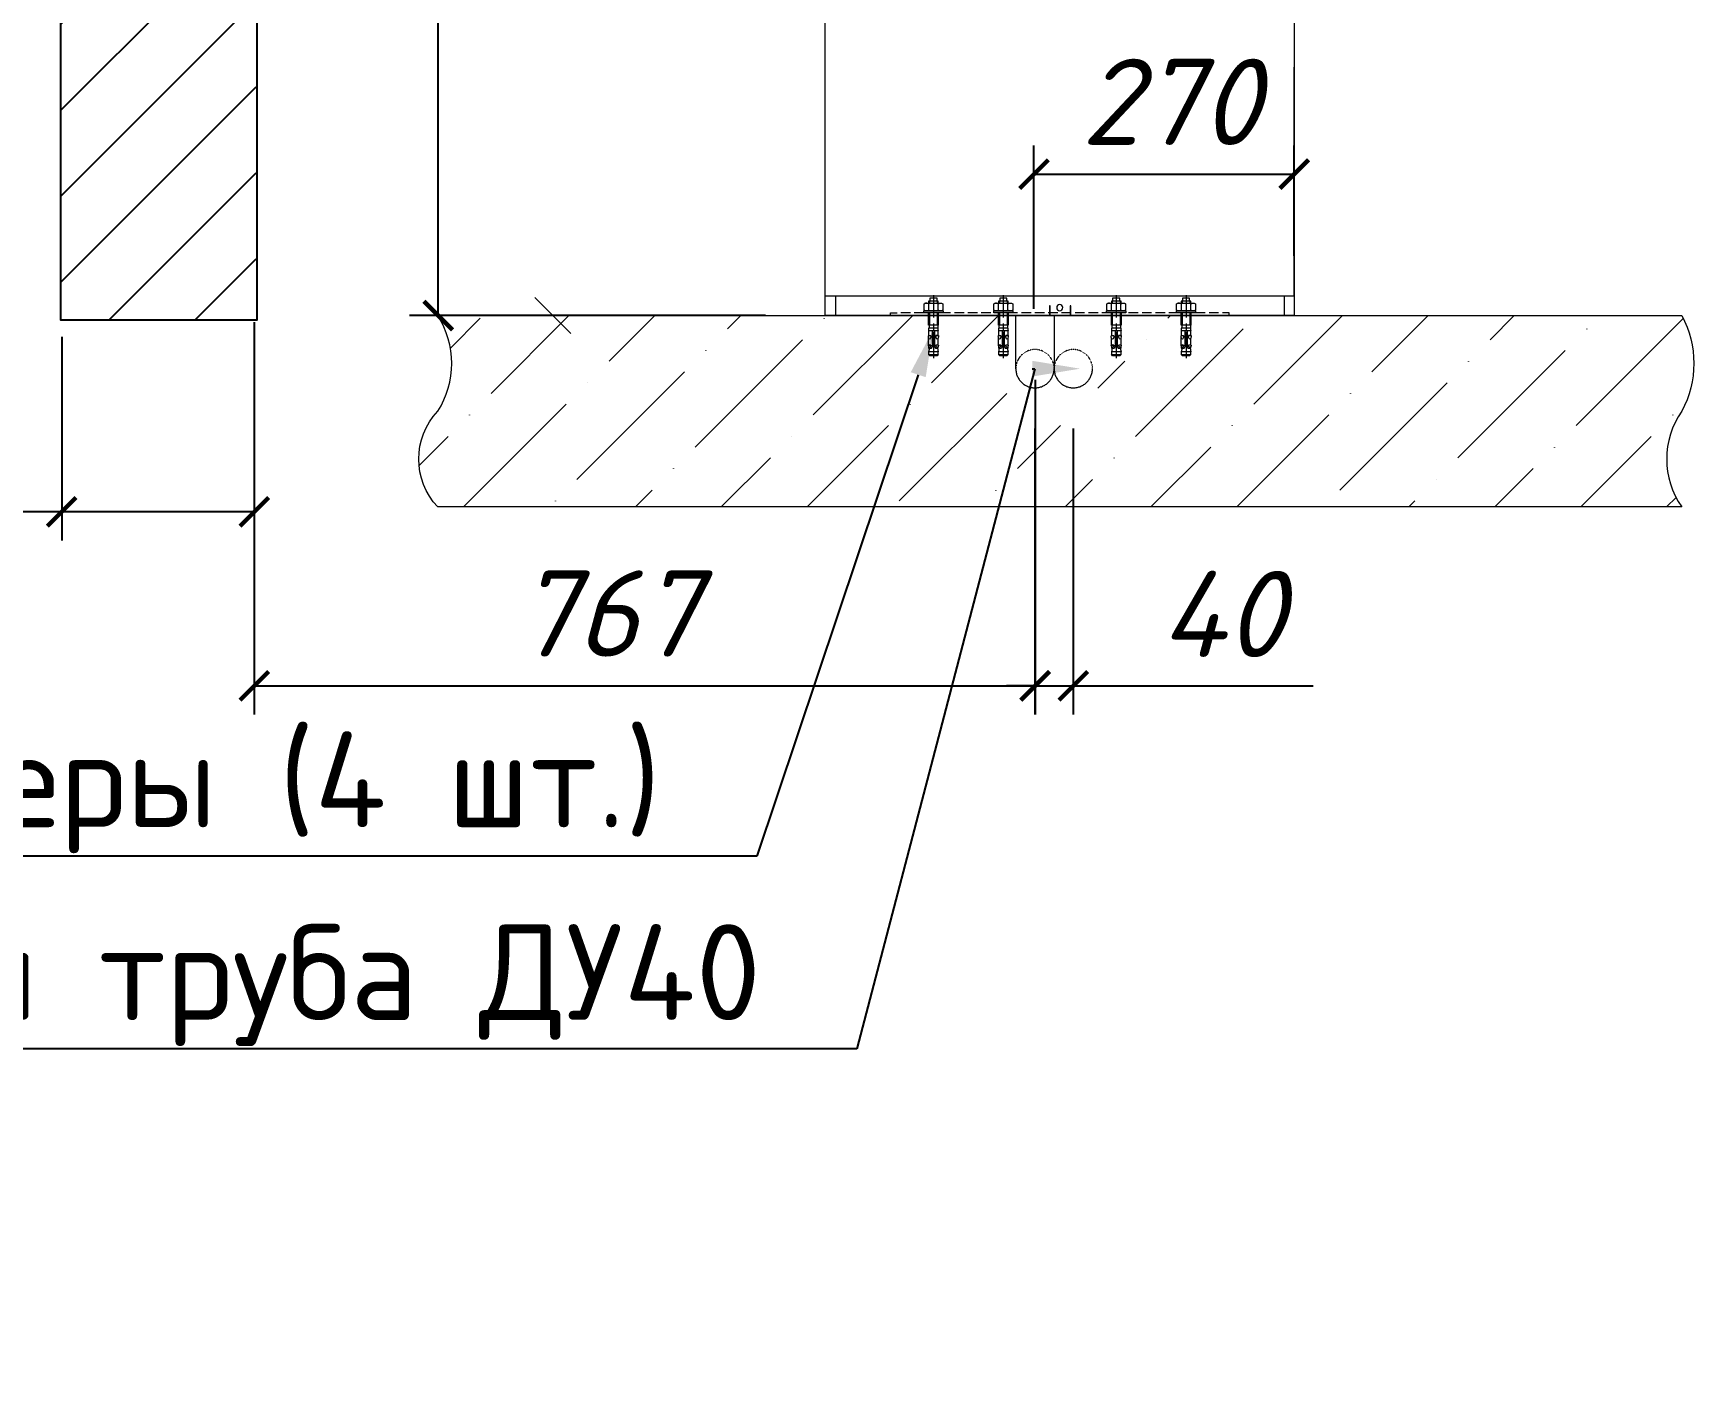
# Model space of a CAD drawing. Header units: millimetres. Extents: x 4247 to 622543, y -201358 to 142419.
# Drawn here: x 287646 to 289380, y -174363 to -172967 of the extents above; entities that cross this region are included whole.
import ezdxf
from ezdxf import colors
from ezdxf.entities.mleader import LeaderData, LeaderLine
from ezdxf.math import Vec2, Vec3

# ---------------------------------------------------------------- set-up
doc = ezdxf.new("R2010")
doc.units = ezdxf.units.MM
for name, pattern in [('0', [0]), ('ADSK_Линии сетки армирования', [450, 300, -150]), ('Штрих', [20.833333, 10.416667, -10.416667])]:
    doc.linetypes.add(name, pattern=pattern)
doc.layers.get('DEFPOINTS').update_dxf_attribs({"color": 252, "lineweight": 9})
doc.layers.add('_Турникеты ИСПП', color=254, linetype='Continuous')
doc.layers.add('PDF _Геометрия', color=7, linetype='Continuous')
doc.styles.add('ISOCPEUR', font='isocpeui.ttf')
doc.styles.add('KOSTY_STYLE', font='isocpeur.ttf')
doc.styles.get("Standard").update_dxf_attribs({"font": 'romans.shx'})
doc.dimstyles.new('ISO-25', dxfattribs={"dimtxt": 2.5, "dimasz": 2.5, "dimexe": 1.25, "dimexo": 0.625, "dimtad": 1, "dimtxsty": 'Standard', "dimcen": 2.5, "dimadec": 0, "dimazin": 0, "dimtfac": 1, "dimtmove": 0, "dimatfit": 3, "dimfxl": 1, "dimarcsym": 0})

# ---------------------------------------------------------------- blocks, each defined once
blk = doc.blocks.new('_ArchTick')
at = {"color": 0, "linetype": 'ByBlock', "const_width": 0.15}
blk.add_lwpolyline([(-0.5, -0.5), (0.5, 0.5)], dxfattribs=at)
blk = doc.blocks.new('*D615')
at = {"layer": '_Турникеты ИСПП', "color": 0, "lineweight": -2, "ltscale": 10, "transparency": 16777216}
for p, q in [((287877, -173268.9), (287877, -173496.9)), ((287675.9, -173284.2), (287675.9, -173496.9)), ((287675.9, -173466.9), (287209.6, -173466.9)), ((287877, -173466.9), (287675.9, -173466.9))]:
    blk.add_line(p, q, dxfattribs=at)
at = {"layer": 'DEFPOINTS', "color": 0, "ltscale": 10, "transparency": 16777216}
for p in [(287877, -173206.4), (287675.9, -173221.7), (287675.9, -173466.9)]:
    blk.add_point(p, dxfattribs=at)
at = {"layer": '_Турникеты ИСПП', "color": 0, "lineweight": -2, "ltscale": 10, "transparency": 16777216, "xscale": 30, "yscale": 30, "zscale": 30, "rotation": 180}
blk.add_blockref('_ArchTick', (287675.9, -173466.9), dxfattribs=at)
at = {"layer": '_Турникеты ИСПП', "color": 0, "lineweight": -2, "ltscale": 10, "transparency": 16777216, "xscale": 30, "yscale": 30, "zscale": 30}
blk.add_blockref('_ArchTick', (287877, -173466.9), dxfattribs=at)
at = {"layer": '_Турникеты ИСПП', "color": 0, "lineweight": 9, "ltscale": 10, "transparency": 16777216, "insert": (287335.2, -173391.9), "char_height": 90, "attachment_point": 5, "style": 'ISOCPEUR'}
blk.add_mtext('200', dxfattribs=at)
blk = doc.blocks.new('*D613')
at = {"layer": '_Турникеты ИСПП', "color": 0, "lineweight": -2, "ltscale": 10, "transparency": 16777216}
for p, q in [((288691.1, -173254.9), (288691.1, -173084.2)), ((288962.8, -173199.4), (288962.8, -173084.2)), ((288691.1, -173114.2), (288962.8, -173114.2))]:
    blk.add_line(p, q, dxfattribs=at)
at = {"layer": 'DEFPOINTS', "color": 0, "ltscale": 10, "transparency": 16777216}
for p in [(288962.8, -173114.2), (288962.8, -173261.9), (288691.1, -173317.4)]:
    blk.add_point(p, dxfattribs=at)
at = {"layer": '_Турникеты ИСПП', "color": 0, "lineweight": -2, "ltscale": 10, "transparency": 16777216, "xscale": 30, "yscale": 30, "zscale": 30, "rotation": 180}
blk.add_blockref('_ArchTick', (288691.1, -173114.2), dxfattribs=at)
at = {"layer": '_Турникеты ИСПП', "color": 0, "lineweight": -2, "ltscale": 10, "transparency": 16777216, "xscale": 30, "yscale": 30, "zscale": 30}
blk.add_blockref('_ArchTick', (288962.8, -173114.2), dxfattribs=at)
at = {"layer": '_Турникеты ИСПП', "color": 0, "lineweight": 9, "ltscale": 10, "transparency": 16777216, "insert": (288833.3, -173038.7), "char_height": 90, "attachment_point": 5, "style": 'ISOCPEUR'}
blk.add_mtext('270', dxfattribs=at)
blk = doc.blocks.new('*D612')
at = {"layer": '_Турникеты ИСПП', "color": 0, "lineweight": -2, "ltscale": 10, "transparency": 16777216}
for p, q in [((288545.4, -172222.7), (288039, -172222.7)), ((288069, -173261.9), (288069, -172222.7)), ((288410.7, -173261.9), (288039, -173261.9))]:
    blk.add_line(p, q, dxfattribs=at)
at = {"layer": 'DEFPOINTS', "color": 0, "ltscale": 10, "transparency": 16777216}
for p in [(288069, -172222.7), (288607.9, -172222.7), (288473.2, -173261.9)]:
    blk.add_point(p, dxfattribs=at)
at = {"layer": '_Турникеты ИСПП', "color": 0, "lineweight": -2, "ltscale": 10, "transparency": 16777216, "xscale": 30, "yscale": 30, "zscale": 30}
for p, rotation in [((288069, -172222.7), 90), ((288069, -173261.9), 270)]:
    blk.add_blockref('_ArchTick', p, dxfattribs=dict(at, rotation=rotation))
at = {"layer": '_Турникеты ИСПП', "color": 0, "lineweight": 9, "ltscale": 10, "transparency": 16777216, "insert": (287994, -172707.7), "char_height": 90, "attachment_point": 5, "rotation": 90, "style": 'ISOCPEUR'}
blk.add_mtext('1040', dxfattribs=at)
blk = doc.blocks.new('*D631')
at = {"layer": '_Турникеты ИСПП', "color": 0, "lineweight": -2, "ltscale": 10, "transparency": 16777216}
for p, q in [((287877, -173329.2), (287877, -173678.6)), ((288692.1, -173379.9), (288692.1, -173678.6)), ((287877, -173648.6), (288692.1, -173648.6))]:
    blk.add_line(p, q, dxfattribs=at)
at = {"layer": 'DEFPOINTS', "color": 0, "ltscale": 10, "transparency": 16777216}
for p in [(287877, -173266.7), (288692.1, -173317.4), (288692.1, -173648.6)]:
    blk.add_point(p, dxfattribs=at)
at = {"layer": '_Турникеты ИСПП', "color": 0, "lineweight": -2, "ltscale": 10, "transparency": 16777216, "xscale": 30, "yscale": 30, "zscale": 30, "rotation": 180}
blk.add_blockref('_ArchTick', (287877, -173648.6), dxfattribs=at)
at = {"layer": '_Турникеты ИСПП', "color": 0, "lineweight": -2, "ltscale": 10, "transparency": 16777216, "xscale": 30, "yscale": 30, "zscale": 30}
blk.add_blockref('_ArchTick', (288692.1, -173648.6), dxfattribs=at)
at = {"layer": '_Турникеты ИСПП', "color": 0, "lineweight": 9, "ltscale": 10, "transparency": 16777216, "insert": (288245, -173573), "char_height": 90, "attachment_point": 5, "style": 'ISOCPEUR'}
blk.add_mtext('767', dxfattribs=at)
blk = doc.blocks.new('*D632')
at = {"layer": '_Турникеты ИСПП', "color": 0, "lineweight": -2, "ltscale": 10, "transparency": 16777216}
for p, q in [((288692.4, -173329.2), (288692.4, -173678.6)), ((288732.1, -173379.9), (288732.1, -173678.6)), ((288692.4, -173648.6), (288662.4, -173648.6)), ((288692.4, -173648.6), (288732.1, -173648.6)), ((288732.1, -173648.6), (288982.5, -173648.6))]:
    blk.add_line(p, q, dxfattribs=at)
at = {"layer": 'DEFPOINTS', "color": 0, "ltscale": 10, "transparency": 16777216}
for p in [(288692.4, -173266.7), (288732.1, -173317.4), (288732.1, -173648.6)]:
    blk.add_point(p, dxfattribs=at)
at = {"layer": '_Турникеты ИСПП', "color": 0, "lineweight": -2, "ltscale": 10, "transparency": 16777216, "xscale": 30, "yscale": 30, "zscale": 30}
blk.add_blockref('_ArchTick', (288692.4, -173648.6), dxfattribs=at)
at = {"layer": '_Турникеты ИСПП', "color": 0, "lineweight": -2, "ltscale": 10, "transparency": 16777216, "xscale": 30, "yscale": 30, "zscale": 30, "rotation": 180}
blk.add_blockref('_ArchTick', (288732.1, -173648.6), dxfattribs=at)
at = {"layer": '_Турникеты ИСПП', "color": 0, "lineweight": 9, "ltscale": 10, "transparency": 16777216, "insert": (288887.3, -173573.6), "char_height": 90, "attachment_point": 5, "style": 'ISOCPEUR'}
blk.add_mtext('40', dxfattribs=at)

msp = doc.modelspace()

# ---------------------------------------------------------------- hatches: boundary and pattern name
at = {"transparency": 33554636}
h = msp.add_hatch(dxfattribs=at)
h.set_pattern_fill('ANSI31', color=0, scale=20)
h.set_pattern_definition([(45, (-322529.99, -233032.066), (-44.9012806, 44.9012806), [])])
h.paths.add_polyline_path([(287879.034, -170744.56), (287675.032, -170744.56), (287675.032, -173266.655), (287879.034, -173266.655)])

# ---------------------------------------------------------------- linework, layer by layer
msp.add_lwpolyline([(287675.032, -170744.292), (287879.564, -170744.292), (287879.564, -173266.655), (287675.032, -173266.655)], close=True)
at = {"color": 30, "linetype": 'ADSK_Линии сетки армирования', "lineweight": 9, "true_color": 0xf26722}
msp.add_lwpolyline([(288672.091, -173317.383), (288672.091, -173261.903), (288712.091, -173261.903), (288712.091, -173317.383)], dxfattribs=at)
at = {"color": 30, "linetype": 'Штрих', "lineweight": 9, "ltscale": 0.02, "true_color": 0xf26722}
for centre in [(288692.091, -173317.383), (288732.118, -173317.383)]:
    msp.add_arc(centre, 20, 0, 180, dxfattribs=at)
at = {"color": 30, "linetype": 'ADSK_Линии сетки армирования', "lineweight": 9, "true_color": 0xf26722}
for centre in [(288692.091, -173317.383), (288732.118, -173317.383)]:
    msp.add_arc(centre, 20, 180, 0, dxfattribs=at)
at = {"layer": 'PDF _Геометрия', "color": 7, "linetype": '0', "lineweight": 0}
for points in [[(288962.79, -172816.847), (288962.79, -173261.903), (288473.177, -173261.903), (288473.121, -173241.458), (288962.79, -173241.458)], [(288717.984, -173261.903), (288473.177, -173261.903), (288473.177, -172818.229)], [(288483.809, -173241.458), (288483.809, -173261.903)], [(288591.082, -173249.044), (288591.082, -173246.929), (288581.099, -173246.929), (288581.099, -173249.044)], [(288590.462, -173246.929), (288581.72, -173246.929)], [(288589.842, -173246.929), (288589.842, -173243.911), (288582.34, -173243.911), (288582.34, -173246.929)], [(288664.037, -173249.044), (288664.037, -173246.929), (288654.026, -173246.929), (288654.026, -173249.044)], [(288663.416, -173246.929), (288654.674, -173246.929)], [(288662.767, -173246.929), (288662.767, -173243.911), (288655.294, -173243.911), (288655.294, -173246.929)], [(288781.942, -173249.044), (288781.942, -173246.929), (288771.93, -173246.929), (288771.93, -173249.044)], [(288781.321, -173246.929), (288772.58, -173246.929)], [(288780.701, -173246.929), (288780.701, -173243.911), (288773.2, -173243.911), (288773.2, -173246.929)], [(288854.868, -173249.044), (288854.868, -173246.929), (288844.885, -173246.929), (288844.885, -173249.044)], [(288854.247, -173246.929), (288845.505, -173246.929)], [(288853.627, -173246.929), (288853.627, -173243.911), (288846.125, -173243.911), (288846.125, -173246.929)], [(288952.159, -173241.458), (288952.159, -173261.903)], [(288124.199, -173343.232), (288205.501, -173261.903)], [(288247.575, -173309.59), (288295.234, -173261.903)], [(288370.951, -173275.919), (288384.967, -173261.903)], [(288460.685, -173365.652), (288564.433, -173261.903)], [(288548.134, -173261.903), (288541.112, -173261.903), (288541.112, -173258.914), (288548.134, -173258.914)], [(288562.121, -173258.914), (288552.11, -173258.914)], [(288552.11, -173261.903), (288562.121, -173261.903)], [(288576.108, -173258.914), (288566.097, -173258.914)], [(288566.097, -173261.903), (288576.108, -173261.903)], [(288590.095, -173258.914), (288580.085, -173258.914)], [(288580.085, -173261.903), (288590.095, -173261.903)], [(288580.874, -173249.044), (288591.308, -173249.044)], [(288591.082, -173258.914), (288591.082, -173271.914), (288581.099, -173271.914), (288581.099, -173258.914)], [(288584.061, -173332.009), (288654.167, -173261.903)], [(288604.083, -173258.914), (288594.072, -173258.914)], [(288594.072, -173261.903), (288604.083, -173261.903)], [(288618.07, -173258.914), (288608.059, -173258.914)], [(288608.059, -173261.903), (288618.07, -173261.903)], [(288632.057, -173258.914), (288622.074, -173258.914)], [(288622.074, -173261.903), (288632.057, -173261.903)], [(288646.045, -173258.914), (288636.062, -173258.914)], [(288636.062, -173261.903), (288646.045, -173261.903)], [(288660.032, -173258.914), (288650.049, -173258.914)], [(288650.049, -173261.903), (288660.032, -173261.903)], [(288653.8, -173249.044), (288664.262, -173249.044)], [(288674.019, -173258.914), (288664.037, -173258.914), (288664.037, -173271.914), (288654.026, -173271.914), (288654.026, -173258.914)], [(288664.037, -173261.903), (288674.019, -173261.903)], [(288688.007, -173258.914), (288678.024, -173258.914)], [(288678.024, -173261.903), (288688.007, -173261.903)], [(288701.994, -173258.914), (288692.011, -173258.914)], [(288692.011, -173261.903), (288701.994, -173261.903)], [(288715.981, -173258.914), (288705.998, -173258.914)], [(288705.998, -173261.903), (288715.981, -173261.903)], [(288728.841, -173251.892), (288728.841, -173261.903), (288708.001, -173261.903), (288708.001, -173251.892)], [(288729.969, -173258.914), (288719.986, -173258.914)], [(288719.986, -173261.903), (288729.969, -173261.903)], [(288743.956, -173258.914), (288733.973, -173258.914)], [(288733.973, -173261.903), (288743.956, -173261.903)], [(288757.943, -173258.914), (288747.96, -173258.914)], [(288747.96, -173261.903), (288757.943, -173261.903)], [(288781.942, -173258.914), (288781.942, -173271.914), (288771.93, -173271.914), (288771.93, -173258.914), (288761.948, -173258.914)], [(288761.948, -173261.903), (288771.93, -173261.903)], [(288771.705, -173249.044), (288782.167, -173249.044)], [(288785.946, -173258.914), (288775.935, -173258.914)], [(288775.935, -173261.903), (288785.946, -173261.903)], [(288799.934, -173258.914), (288789.922, -173258.914)], [(288789.922, -173261.903), (288799.934, -173261.903)], [(288813.921, -173258.914), (288803.91, -173258.914)], [(288803.91, -173261.903), (288813.921, -173261.903)], [(288827.908, -173258.914), (288817.897, -173258.914)], [(288817.897, -173261.903), (288827.908, -173261.903)], [(288830.841, -173264.723), (288833.633, -173261.903)], [(288841.895, -173258.914), (288831.884, -173258.914)], [(288831.884, -173261.903), (288841.895, -173261.903)], [(288844.659, -173249.044), (288855.121, -173249.044)], [(288854.868, -173258.914), (288854.868, -173271.914), (288844.885, -173271.914), (288844.885, -173258.914)], [(288855.882, -173258.914), (288845.872, -173258.914)], [(288845.872, -173261.903), (288855.882, -173261.903)], [(288869.87, -173258.914), (288859.887, -173258.914)], [(288859.887, -173261.903), (288869.87, -173261.903)], [(288883.858, -173258.914), (288873.875, -173258.914)], [(288873.875, -173261.903), (288883.858, -173261.903)], [(288887.862, -173261.903), (288894.855, -173261.903), (288894.855, -173258.914), (288887.862, -173258.914)], [(288920.574, -173354.456), (289013.099, -173261.903)], [(289043.95, -173320.785), (289102.832, -173261.903)], [(289167.327, -173287.142), (289192.566, -173261.903)], [(288081.757, -173295.913), (288112.975, -173264.723)], [(288581.607, -173271.914), (288581.607, -173274.903)], [(288586.091, -173278.964), (288586.091, -173282.884), (288586.091, -173280.938), (288586.091, -173282.884)], [(288590.575, -173271.914), (288590.575, -173274.903)], [(288654.533, -173271.914), (288654.533, -173274.903)], [(288658.03, -173277.893), (288658.03, -173293.741)], [(288659.045, -173278.964), (288659.045, -173282.884), (288659.045, -173280.938), (288659.045, -173282.884)], [(288663.529, -173271.914), (288663.529, -173274.903)], [(288772.438, -173271.914), (288772.438, -173274.903)], [(288775.935, -173277.893), (288775.935, -173293.741)], [(288776.95, -173278.964), (288776.95, -173282.884), (288776.95, -173280.938), (288776.95, -173282.884)], [(288781.434, -173271.914), (288781.434, -173274.903)], [(288797.17, -173388.099), (288909.351, -173275.919)], [(288845.392, -173271.914), (288845.392, -173274.903)], [(288849.876, -173278.964), (288849.876, -173282.884), (288849.876, -173280.938), (288849.876, -173282.884)], [(288854.388, -173271.914), (288854.388, -173274.903)], [(289257.059, -173376.876), (289368.93, -173265.005)], [(288337.308, -173399.323), (288449.461, -173287.142)], [(288581.889, -173295.884), (288581.099, -173299.635)], [(288587.078, -173292.641), (288585.104, -173292.641)], [(288591.28, -173292.895), (288588.742, -173292.895)], [(288590.293, -173295.884), (288591.082, -173299.635)], [(288591.082, -173292.782), (288591.082, -173285.084)], [(288654.026, -173293.967), (288654.026, -173295.884), (288657.043, -173295.884)], [(288654.844, -173295.884), (288654.026, -173299.635)], [(288660.032, -173292.641), (288658.03, -173292.641)], [(288663.219, -173295.884), (288664.037, -173299.635)], [(288771.93, -173293.967), (288771.93, -173295.884), (288774.948, -173295.884)], [(288772.748, -173295.884), (288771.93, -173299.635)], [(288777.937, -173292.641), (288775.935, -173292.641)], [(288782.139, -173292.895), (288779.601, -173292.895)], [(288781.124, -173295.884), (288781.942, -173299.635)], [(288781.942, -173292.782), (288781.942, -173285.084)], [(288845.703, -173295.884), (288844.885, -173299.635)], [(288850.891, -173292.641), (288848.889, -173292.641)], [(288854.078, -173295.884), (288854.868, -173299.635)], [(289133.683, -173410.518), (289245.836, -173298.366)], [(288591.082, -173302.624), (288589.842, -173303.865), (288582.34, -173303.865), (288581.099, -173302.624), (288591.082, -173302.624), (288591.082, -173299.635), (288581.099, -173299.635), (288581.099, -173302.624)], [(288664.037, -173302.624), (288662.767, -173303.865), (288655.294, -173303.865), (288654.026, -173302.624), (288664.037, -173302.624), (288664.037, -173299.635), (288654.026, -173299.635), (288654.026, -173302.624)], [(288757.887, -173337.649), (288785.975, -173309.59)], [(288781.942, -173302.624), (288780.701, -173303.865), (288773.2, -173303.865), (288771.93, -173302.624), (288781.942, -173302.624), (288781.942, -173299.635), (288771.93, -173299.635), (288771.93, -173302.624)], [(288854.868, -173302.624), (288853.627, -173303.865), (288846.125, -173303.865), (288844.885, -173302.624), (288854.868, -173302.624), (288854.868, -173299.635), (288844.885, -173299.635), (288844.885, -173302.624)], [(288213.932, -173432.966), (288326.085, -173320.785)], [(289010.307, -173444.19), (289122.46, -173332.009)], [(288550.418, -173455.385), (288662.57, -173343.232)], [(288095.407, -173461.758), (288202.709, -173354.456)], [(288902.977, -173461.758), (288999.083, -173365.652)], [(288454.339, -173461.758), (288539.194, -173376.876)], [(288673.794, -173421.742), (288718.858, -173376.678)], [(288049.046, -173418.358), (288079.333, -173388.099)], [(288813.244, -173461.758), (288875.707, -173399.323)], [(289261.91, -173461.758), (289335.569, -173388.099)], [(288364.606, -173461.758), (288415.818, -173410.518)], [(288723.511, -173461.758), (288752.303, -173432.966)], [(289172.177, -173461.758), (289212.193, -173421.742)], [(288274.873, -173461.758), (288292.442, -173444.19)], [(289351.643, -173461.758), (289361.57, -173451.832)], [(289082.444, -173461.758), (289088.817, -173455.385)]]:
    msp.add_lwpolyline(points, dxfattribs=at)
at = {"layer": 'PDF _Геометрия', "color": 154, "linetype": '0', "lineweight": 15, "true_color": 0x0052a6}
msp.add_lwpolyline([(288962.79, -173241.458), (288962.79, -173002.574)], dxfattribs=at)
at = {"layer": 'PDF _Геометрия', "color": 154, "linetype": '0', "lineweight": 0, "true_color": 0x0052a6}
msp.add_lwpolyline([(288170.053, -173243.178), (288207.531, -173280.656)], dxfattribs=at)
at = {"layer": 'PDF _Геометрия', "color": 3, "linetype": '0', "lineweight": 0}
for points in [[(288582.03, -173246.929), (288582.03, -173249.044)], [(288590.152, -173246.929), (288590.152, -173249.044)], [(288654.984, -173246.929), (288654.984, -173249.044)], [(288663.078, -173246.929), (288663.078, -173249.044)], [(288772.889, -173246.929), (288772.889, -173249.044)], [(288781.011, -173246.929), (288781.011, -173249.044)], [(288845.815, -173246.929), (288845.815, -173249.044)], [(288853.937, -173246.929), (288853.937, -173249.044)], [(288582.03, -173258.914), (288582.03, -173271.914)], [(288590.152, -173258.914), (288590.152, -173271.914)], [(288654.984, -173258.914), (288654.984, -173271.914)], [(288663.078, -173258.914), (288663.078, -173271.914)], [(288772.889, -173258.914), (288772.889, -173271.914)], [(288781.011, -173258.914), (288781.011, -173271.914)], [(288845.815, -173258.914), (288845.815, -173271.914)], [(288853.937, -173258.914), (288853.937, -173271.914)]]:
    msp.add_lwpolyline(points, dxfattribs=at)
at = {"layer": 'PDF _Геометрия', "color": 1, "linetype": '0', "lineweight": 0}
for points in [[(288586.091, -173240.555), (288586.091, -173263.99)], [(288659.045, -173240.555), (288659.045, -173263.99)], [(288776.95, -173240.555), (288776.95, -173263.99)], [(288849.876, -173240.555), (288849.876, -173263.99)], [(288586.091, -173270.335), (288586.091, -173276.68)], [(288659.045, -173270.335), (288659.045, -173276.68)], [(288776.95, -173270.335), (288776.95, -173276.68)], [(288849.876, -173270.335), (288849.876, -173276.68)], [(288586.091, -173283.025), (288586.091, -173306.459)], [(288659.045, -173283.025), (288659.045, -173306.459)], [(288776.95, -173283.025), (288776.95, -173306.459)], [(288849.876, -173283.025), (288849.876, -173306.459)]]:
    msp.add_lwpolyline(points, dxfattribs=at)
at = {"layer": 'PDF _Геометрия', "color": 7, "linetype": '0', "lineweight": 0}
for points in [[(289367.464, -173461.758), (288068.504, -173461.758, -0.39700401), (288068.504, -173361.817, 0.29466396), (288068.504, -173261.903), (289367.464, -173261.903, -0.25105556), (289367.464, -173361.817, 0.31489595)], [(288717.984, -173250.397, 0.41445342), (288714.769, -173253.612, 0.41590696), (288717.984, -173256.855, 0.41590696), (288721.198, -173253.612, 0.41445342)], [(288591.337, -173282.884), (288588.657, -173282.884, -0.22102937)], [(288664.29, -173282.884), (288661.583, -173282.884, -0.21878076)], [(288782.196, -173282.884), (288779.488, -173282.884, -0.21879353)], [(288855.121, -173282.884), (288852.442, -173282.884, -0.22108615)]]:
    msp.add_lwpolyline(points, format="xyb", close=True, dxfattribs=at)
for points in [[(288576.108, -173257.024), (288596.102, -173257.024), (288596.102, -173258.886), (288576.108, -173258.886)], [(288595.905, -173249.805), (288595.905, -173256.291), (288594.579, -173257.024), (288577.603, -173257.024), (288576.277, -173256.291), (288576.277, -173249.805), (288577.603, -173249.044), (288594.579, -173249.044)], [(288649.034, -173257.024), (288669.028, -173257.024), (288669.028, -173258.886), (288649.034, -173258.886)], [(288668.831, -173249.805), (288668.831, -173256.291), (288667.534, -173257.024), (288650.529, -173257.024), (288649.232, -173256.291), (288649.232, -173249.805), (288650.529, -173249.044), (288667.534, -173249.044)], [(288707.267, -173251.892), (288707.267, -173261.903), (288708.001, -173261.903), (288708.001, -173251.892)], [(288728.841, -173251.892), (288728.841, -173261.903), (288729.546, -173261.903), (288729.574, -173251.892)], [(288766.939, -173257.024), (288786.933, -173257.024), (288786.933, -173258.886), (288766.939, -173258.886)], [(288786.735, -173249.805), (288786.735, -173256.291), (288785.438, -173257.024), (288768.433, -173257.024), (288767.136, -173256.291), (288767.136, -173249.805), (288768.433, -173249.044), (288785.438, -173249.044)], [(288839.893, -173257.024), (288859.887, -173257.024), (288859.887, -173258.886), (288839.893, -173258.886)], [(288859.69, -173249.805), (288859.69, -173256.291), (288858.364, -173257.024), (288841.388, -173257.024), (288840.063, -173256.291), (288840.063, -173249.805), (288841.388, -173249.044), (288858.364, -173249.044)], [(288471.908, -173264.723), (288471.908, -173265.005)], [(288581.099, -173274.903), (288581.099, -173277.639), (288591.082, -173277.639), (288591.082, -173274.903)], [(288582.594, -173277.639), (288582.594, -173277.921)], [(288582.594, -173277.639), (288582.594, -173277.921)], [(288586.091, -173277.949), (288586.091, -173278.231)], [(288589.588, -173277.639), (288589.588, -173277.921)], [(288589.588, -173277.639), (288589.588, -173277.921)], [(288654.026, -173274.903), (288654.026, -173277.639), (288664.037, -173277.639), (288664.037, -173274.903)], [(288655.549, -173277.639), (288655.549, -173277.921)], [(288655.549, -173277.639), (288655.549, -173277.921)], [(288659.045, -173277.949), (288659.045, -173278.231)], [(288662.542, -173277.639), (288662.542, -173277.921)], [(288662.542, -173277.639), (288662.542, -173277.921)], [(288771.93, -173274.903), (288771.93, -173277.639), (288781.942, -173277.639), (288781.942, -173274.903)], [(288773.453, -173277.639), (288773.453, -173277.921)], [(288773.453, -173277.639), (288773.453, -173277.921)], [(288776.95, -173277.949), (288776.95, -173278.231)], [(288780.447, -173277.639), (288780.447, -173277.921)], [(288780.447, -173277.639), (288780.447, -173277.921)], [(288844.885, -173274.903), (288844.885, -173277.639), (288854.868, -173277.639), (288854.868, -173274.903)], [(288846.379, -173277.639), (288846.379, -173277.921)], [(288846.379, -173277.639), (288846.379, -173277.921)], [(288849.876, -173277.949), (288849.876, -173278.231)], [(288853.373, -173277.639), (288853.373, -173277.921)], [(288853.373, -173277.639), (288853.373, -173277.921)], [(289268.283, -173275.919), (289268.283, -173276.201)], [(288348.532, -173298.366), (288348.532, -173298.648)], [(288582.538, -173282.941), (288582.538, -173283.222)], [(288586.091, -173283.871), (288586.091, -173284.153)], [(288590.349, -173282.884), (288590.349, -173283.166)], [(288655.464, -173282.941), (288655.464, -173283.222)], [(288659.045, -173283.871), (288659.045, -173284.153)], [(288663.275, -173282.884), (288663.275, -173283.166)], [(288773.369, -173282.941), (288773.369, -173283.222)], [(288776.95, -173283.871), (288776.95, -173284.153)], [(288781.18, -173282.884), (288781.18, -173283.166)], [(288808.394, -173287.142), (288808.394, -173287.424)], [(288846.323, -173282.941), (288846.323, -173283.222)], [(288849.876, -173283.871), (288849.876, -173284.153)], [(288854.134, -173282.884), (288854.134, -173283.166)], [(289144.879, -173309.59), (289144.879, -173309.872)], [(288225.128, -173332.009), (288225.128, -173332.291)], [(289021.502, -173343.232), (289021.502, -173343.515)], [(288101.752, -173365.652), (288101.752, -173365.934)], [(288561.642, -173354.456), (288561.642, -173354.738)], [(289358.016, -173365.652), (289358.016, -173365.934)], [(288898.126, -173376.876), (288898.126, -173377.157)], [(288438.265, -173388.099), (288438.265, -173388.381)], [(289234.612, -173399.323), (289234.612, -173399.605)], [(288774.75, -173410.518), (288774.75, -173410.8)], [(288314.861, -173421.742), (288314.861, -173422.024)], [(289111.236, -173432.966), (289111.236, -173433.248)], [(288651.374, -173444.19), (288651.374, -173444.471)], [(288191.485, -173455.385), (288191.485, -173455.667)]]:
    msp.add_lwpolyline(points, close=True, dxfattribs=at)
for points in [[(288576.869, -173256.601, 0.26961403), (288581.184, -173256.291), (288581.184, -173249.805, 0.26947878), (288576.869, -173249.467)], [(288595.312, -173256.601, -0.26961403), (288590.998, -173256.291), (288590.998, -173249.805, -0.26947877), (288595.312, -173249.467)], [(288649.796, -173256.601, 0.26786192), (288654.139, -173256.291), (288654.139, -173249.805, 0.26772932), (288649.796, -173249.467)], [(288668.267, -173256.601, -0.26787038), (288663.924, -173256.291), (288663.924, -173249.805, -0.26773845), (288668.267, -173249.467)], [(288767.7, -173256.601, 0.26787038), (288772.043, -173256.291), (288772.043, -173249.805, 0.26773845), (288767.7, -173249.467)], [(288786.172, -173256.601, -0.26996247), (288781.857, -173256.291), (288781.857, -173249.805, -0.26985395), (288786.172, -173249.467)], [(288840.655, -173256.601, 0.26961403), (288844.969, -173256.291), (288844.969, -173249.805, 0.26947878), (288840.655, -173249.467)], [(288859.126, -173256.601, -0.26787038), (288854.783, -173256.291), (288854.783, -173249.805, -0.26773845), (288859.126, -173249.467)], [(288591.082, -173282.771), (288591.082, -173277.893), (288581.099, -173277.893), (288581.099, -173282.828, -0.22108773), (288583.525, -173282.941), (288580.846, -173282.941)], [(288581.099, -173293.967), (288581.099, -173295.884), (288584.089, -173295.884, 0.11974979), (288585.104, -173293.741), (288585.104, -173277.893)], [(288587.078, -173277.893), (288587.078, -173293.741, 0.09597364), (288588.093, -173295.884), (288591.082, -173295.884), (288591.082, -173294.136)], [(288664.037, -173282.771), (288664.037, -173277.893), (288654.026, -173277.893), (288654.026, -173282.828, -0.22108772), (288656.479, -173282.941), (288653.8, -173282.941)], [(288660.032, -173277.893), (288660.032, -173293.741, 0.0883529), (288661.019, -173295.884), (288664.037, -173295.884), (288664.037, -173294.136)], [(288781.942, -173282.771), (288781.942, -173277.893), (288771.93, -173277.893), (288771.93, -173282.828, -0.22108772), (288774.384, -173282.941), (288771.705, -173282.941)], [(288777.937, -173277.893), (288777.937, -173293.741, 0.08835376), (288778.925, -173295.884), (288781.942, -173295.884), (288781.942, -173294.136)], [(288854.868, -173282.771), (288854.868, -173277.893), (288844.885, -173277.893), (288844.885, -173282.828, -0.22103095), (288847.31, -173282.941), (288844.631, -173282.941)], [(288844.885, -173293.967), (288844.885, -173295.884), (288847.874, -173295.884, 0.11974979), (288848.889, -173293.741), (288848.889, -173277.893)], [(288850.891, -173277.893), (288850.891, -173293.741, 0.08815511), (288851.878, -173295.884), (288854.868, -173295.884), (288854.868, -173294.136)], [(288580.958, -173292.923), (288583.469, -173292.923, 0.28644411), (288581.099, -173292.839), (288581.099, -173284.914)], [(288653.884, -173292.923), (288656.422, -173292.923, 0.28333585), (288654.026, -173292.839), (288654.026, -173284.914)], [(288664.205, -173292.895), (288661.696, -173292.895, -0.30339546), (288664.037, -173292.782), (288664.037, -173285.084)], [(288771.79, -173292.923), (288774.328, -173292.923, 0.28333585), (288771.93, -173292.839), (288771.93, -173284.914)], [(288844.744, -173292.923), (288847.254, -173292.923, 0.28644411), (288844.885, -173292.839), (288844.885, -173284.914)], [(288855.065, -173292.895), (288852.555, -173292.895, -0.30331264), (288854.868, -173292.782), (288854.868, -173285.084)]]:
    msp.add_lwpolyline(points, format="xyb", dxfattribs=at)
at = {"layer": 'PDF _Геометрия', "color": 3, "linetype": '0', "lineweight": 0}
for points in [[(288591.082, -173277.639), (288591.082, -173277.921)], [(288664.037, -173277.639), (288664.037, -173277.921)], [(288781.942, -173277.639), (288781.942, -173277.921)], [(288854.868, -173277.639), (288854.868, -173277.921)]]:
    msp.add_lwpolyline(points, close=True, dxfattribs=at)
at = {"layer": 'PDF _Геометрия', "color": 7, "linetype": '0', "lineweight": 0}
for centre, radius, start, end in [((288586.091, -173265.233), 16.189, 72.356879, 107.643121), ((288586.091, -173240.398), 16.634, 252.842984, 287.157016), ((288659.031, -173265.142), 16.099, 72.306787, 107.693213), ((288659.031, -173240.491), 16.54, 252.79423, 287.20577), ((288776.95, -173265.233), 16.189, 72.356799, 107.643201), ((288776.95, -173240.398), 16.634, 252.842906, 287.157094), ((288849.876, -173265.233), 16.189, 72.356879, 107.643121), ((288849.876, -173240.398), 16.634, 252.842984, 287.157016)]:
    msp.add_arc(centre, radius, start, end, dxfattribs=at)
for points in [[(288580.846, -173282.969), (288580.846, -173282.941), (288580.846, -173282.941), (288580.846, -173282.941)], [(288582.256, -173286.522), (288581.495, -173286.522), (288580.874, -173284.943), (288580.846, -173282.969)], [(288580.958, -173292.952), (288580.958, -173292.952), (288580.958, -173292.952), (288580.958, -173292.923)], [(288582.256, -173295.236), (288581.551, -173295.236), (288580.958, -173294.221), (288580.958, -173292.952)], [(288583.525, -173282.941), (288583.553, -173284.914), (288582.989, -173286.522), (288582.256, -173286.522)], [(288583.469, -173292.923), (288583.497, -173294.192), (288582.933, -173295.208), (288582.256, -173295.236)], [(288588.657, -173282.912), (288588.657, -173282.912), (288588.657, -173282.912), (288588.657, -173282.884)], [(288590.039, -173286.466), (288589.306, -173286.494), (288588.685, -173284.886), (288588.657, -173282.912)], [(288588.742, -173292.895), (288589.531, -173292.388), (288590.519, -173292.388), (288591.28, -173292.895)], [(288590.039, -173295.179), (288589.362, -173295.179), (288588.77, -173294.164), (288588.742, -173292.895)], [(288591.337, -173282.884), (288591.365, -173284.858), (288590.8, -173286.466), (288590.039, -173286.466)], [(288591.28, -173292.895), (288591.28, -173294.136), (288590.744, -173295.179), (288590.039, -173295.179)], [(288653.8, -173282.969), (288653.8, -173282.941), (288653.8, -173282.941), (288653.8, -173282.941)], [(288655.182, -173286.522), (288654.448, -173286.522), (288653.828, -173284.943), (288653.8, -173282.969)], [(288653.884, -173292.952), (288653.884, -173292.952), (288653.884, -173292.952), (288653.884, -173292.923)], [(288655.182, -173295.236), (288654.505, -173295.236), (288653.913, -173294.221), (288653.884, -173292.952)], [(288656.479, -173282.941), (288656.507, -173284.914), (288655.915, -173286.522), (288655.182, -173286.522)], [(288656.422, -173292.923), (288656.422, -173294.192), (288655.887, -173295.208), (288655.182, -173295.236)], [(288658.03, -173293.741), (288657.889, -173294.531), (288657.522, -173295.264), (288657.043, -173295.884)], [(288661.583, -173282.912), (288661.583, -173282.912), (288661.583, -173282.912), (288661.583, -173282.884)], [(288662.993, -173286.466), (288662.26, -173286.494), (288661.611, -173284.886), (288661.583, -173282.912)], [(288662.993, -173295.179), (288662.288, -173295.179), (288661.724, -173294.164), (288661.696, -173292.895)], [(288664.29, -173282.884), (288664.318, -173284.858), (288663.726, -173286.466), (288662.993, -173286.466)], [(288664.205, -173292.895), (288664.234, -173294.136), (288663.698, -173295.179), (288662.993, -173295.179)], [(288771.705, -173282.969), (288771.705, -173282.941), (288771.705, -173282.941), (288771.705, -173282.941)], [(288773.087, -173286.522), (288772.354, -173286.522), (288771.733, -173284.943), (288771.705, -173282.969)], [(288771.79, -173292.952), (288771.79, -173292.952), (288771.79, -173292.952), (288771.79, -173292.923)], [(288773.087, -173295.236), (288772.41, -173295.236), (288771.818, -173294.221), (288771.79, -173292.952)], [(288774.384, -173282.941), (288774.412, -173284.914), (288773.82, -173286.522), (288773.087, -173286.522)], [(288774.328, -173292.923), (288774.328, -173294.192), (288773.792, -173295.208), (288773.087, -173295.236)], [(288775.935, -173293.741), (288775.794, -173294.531), (288775.428, -173295.264), (288774.948, -173295.884)], [(288779.488, -173282.912), (288779.488, -173282.912), (288779.488, -173282.912), (288779.488, -173282.884)], [(288780.898, -173286.466), (288780.165, -173286.494), (288779.545, -173284.886), (288779.488, -173282.912)], [(288779.601, -173292.895), (288780.363, -173292.388), (288781.349, -173292.388), (288782.139, -173292.895)], [(288780.898, -173295.179), (288780.193, -173295.179), (288779.63, -173294.164), (288779.601, -173292.895)], [(288782.196, -173282.884), (288782.224, -173284.858), (288781.632, -173286.466), (288780.898, -173286.466)], [(288782.139, -173292.895), (288782.139, -173294.136), (288781.603, -173295.179), (288780.898, -173295.179)], [(288844.631, -173282.969), (288844.631, -173282.941), (288844.631, -173282.941), (288844.631, -173282.941)], [(288846.041, -173286.522), (288845.307, -173286.522), (288844.659, -173284.943), (288844.631, -173282.969)], [(288844.744, -173292.952), (288844.744, -173292.952), (288844.744, -173292.952), (288844.744, -173292.923)], [(288846.041, -173295.236), (288845.336, -173295.236), (288844.772, -173294.221), (288844.744, -173292.952)], [(288847.31, -173282.941), (288847.338, -173284.914), (288846.774, -173286.522), (288846.041, -173286.522)], [(288847.254, -173292.923), (288847.282, -173294.192), (288846.717, -173295.208), (288846.041, -173295.236)], [(288852.442, -173282.912), (288852.442, -173282.912), (288852.442, -173282.912), (288852.442, -173282.884)], [(288853.852, -173286.466), (288853.091, -173286.494), (288852.47, -173284.886), (288852.442, -173282.912)], [(288853.852, -173295.179), (288853.147, -173295.179), (288852.555, -173294.164), (288852.555, -173292.895)], [(288855.121, -173282.884), (288855.149, -173284.858), (288854.585, -173286.466), (288853.852, -173286.466)], [(288855.065, -173292.895), (288855.093, -173294.136), (288854.529, -173295.179), (288853.852, -173295.179)]]:
    msp.add_open_spline(points, degree=3, dxfattribs=at)

# ---------------------------------------------------------------- dimensions: what is measured, and where the dimension line sits
at = {"layer": '_Турникеты ИСПП', "color": 0, "lineweight": 9, "ltscale": 10}
dim = msp.add_linear_dim(base=(288068.955, -172222.724), p1=(288473.177, -173261.903), p2=(288607.918, -172222.724), angle=90, text='1040', dimstyle='ISO-25', override={"dimscale": 100, "dimtxt": 0.9, "dimasz": 0.3, "dimexe": 0.3, "dimgap": 0.3, "dimtxsty": 'ISOCPEUR', "dimblk1": 'ArchTick', "dimblk2": 'ArchTick', "dimsah": 1}, dxfattribs=at)
dim.commit()
dim.dimension.update_dxf_attribs({"geometry": '*D612', "text_midpoint": (288068.955, -172707.747), "dimtype": 160})
for base, p1, p2, text, picture, middle in [((288962.79, -173114.243), (288691.07, -173317.383), (288962.79, -173261.903), '270', '*D613', (288833.306, -173114.243)), ((287675.924, -173466.907), (287876.999, -173206.382), (287675.924, -173221.654), '200', '*D615', (287335.218, -173466.907)), ((288692.091, -173648.627), (287876.999, -173266.655), (288692.091, -173317.383), '767', '*D631', (288245.028, -173648.627)), ((288732.118, -173648.627), (288692.4, -173266.655), (288732.118, -173317.383), '40', '*D632', (288887.3, -173648.627))]:
    dim = msp.add_linear_dim(base=base, p1=p1, p2=p2, text=text, dimstyle='ISO-25', override={"dimscale": 100, "dimtxt": 0.9, "dimasz": 0.3, "dimexe": 0.3, "dimgap": 0.3, "dimtxsty": 'ISOCPEUR', "dimblk1": 'ArchTick', "dimblk2": 'ArchTick', "dimsah": 1}, dxfattribs=at)
    dim.commit()
    dim.dimension.update_dxf_attribs({"geometry": picture, "text_midpoint": middle, "dimtype": 160})

# ---------------------------------------------------------------- leaders
at = {"color": 18, "linetype": '0', "lineweight": 9, "true_color": 0x000000}
ml = msp.add_multileader_mtext('Standard', dxfattribs=at)
ml.set_content('Анкеры (4 шт.)', color=7, style='KOSTY_STYLE')
ml.set_leader_properties(color=7, linetype='Continuous', lineweight=25)
ml.build(insert=Vec2(0, 0))
ml.multileader.update_dxf_attribs({"text_left_attachment_type": 6, "text_right_attachment_type": 6, "dogleg_length": 50, "arrow_head_size": 50})
ctx = ml.context
ctx.base_point, ctx.char_height, ctx.arrow_head_size, ctx.landing_gap_size, ctx.plane_origin = Vec3(287331.851, -173826.327), 100, 50, 50, Vec3(285605.878, -173523.116)
ctx.left_attachment, ctx.right_attachment, ctx.text_align_type = 6, 6, 2
notes = []
notes.append((ctx, [(1, (1, 1, 0), (288401.851, -173826.327), (-1, 0), 50, [(0, [(288586.091, -173276.271)], 0, [])])]))
ctx.mtext.insert, ctx.mtext.alignment, ctx.mtext.flow_direction = Vec3(288301.851, -173696.327), 3, 5
ml = msp.add_multileader_mtext('Standard', dxfattribs=at)
ml.set_content('Закладная труба ДУ40', color=7, style='KOSTY_STYLE')
ml.set_leader_properties(color=7, linetype='Continuous', lineweight=25)
ml.build(insert=Vec2(0, 0))
ml.multileader.update_dxf_attribs({"text_left_attachment_type": 6, "text_right_attachment_type": 6, "dogleg_length": 50, "arrow_head_size": 50})
ctx = ml.context
ctx.base_point, ctx.char_height, ctx.arrow_head_size, ctx.landing_gap_size, ctx.plane_origin = Vec3(286891.226, -174027.675), 100, 50, 50, Vec3(287581.95, -173591.675)
ctx.left_attachment, ctx.right_attachment, ctx.text_align_type = 6, 6, 2
notes.append((ctx, [(1, (1, 1, 0), (288506.226, -174027.675), (-1, 0), 50, [(1, [(288739.323, -173317.383), (288692.091, -173317.383)], 0, [])])]))
ctx.mtext.insert, ctx.mtext.alignment, ctx.mtext.flow_direction = Vec3(288406.226, -173897.675), 3, 5
for ctx, leaders in notes:
    for number, flags, end, landing, length, lines in leaders:
        leader = LeaderData()
        leader.index, (leader.has_last_leader_line, leader.has_dogleg_vector, leader.attachment_direction) = number, flags
        leader.last_leader_point, leader.dogleg_vector, leader.dogleg_length = Vec3(end), Vec3(landing), length
        for number, points, colour, breaks in lines:
            line = LeaderLine()
            line.index, line.vertices, line.color, line.breaks = number, Vec3.list(points), colors.encode_raw_color(colour), breaks
            leader.lines.append(line)
        ctx.leaders.append(leader)

doc.saveas('drawing.dxf')
